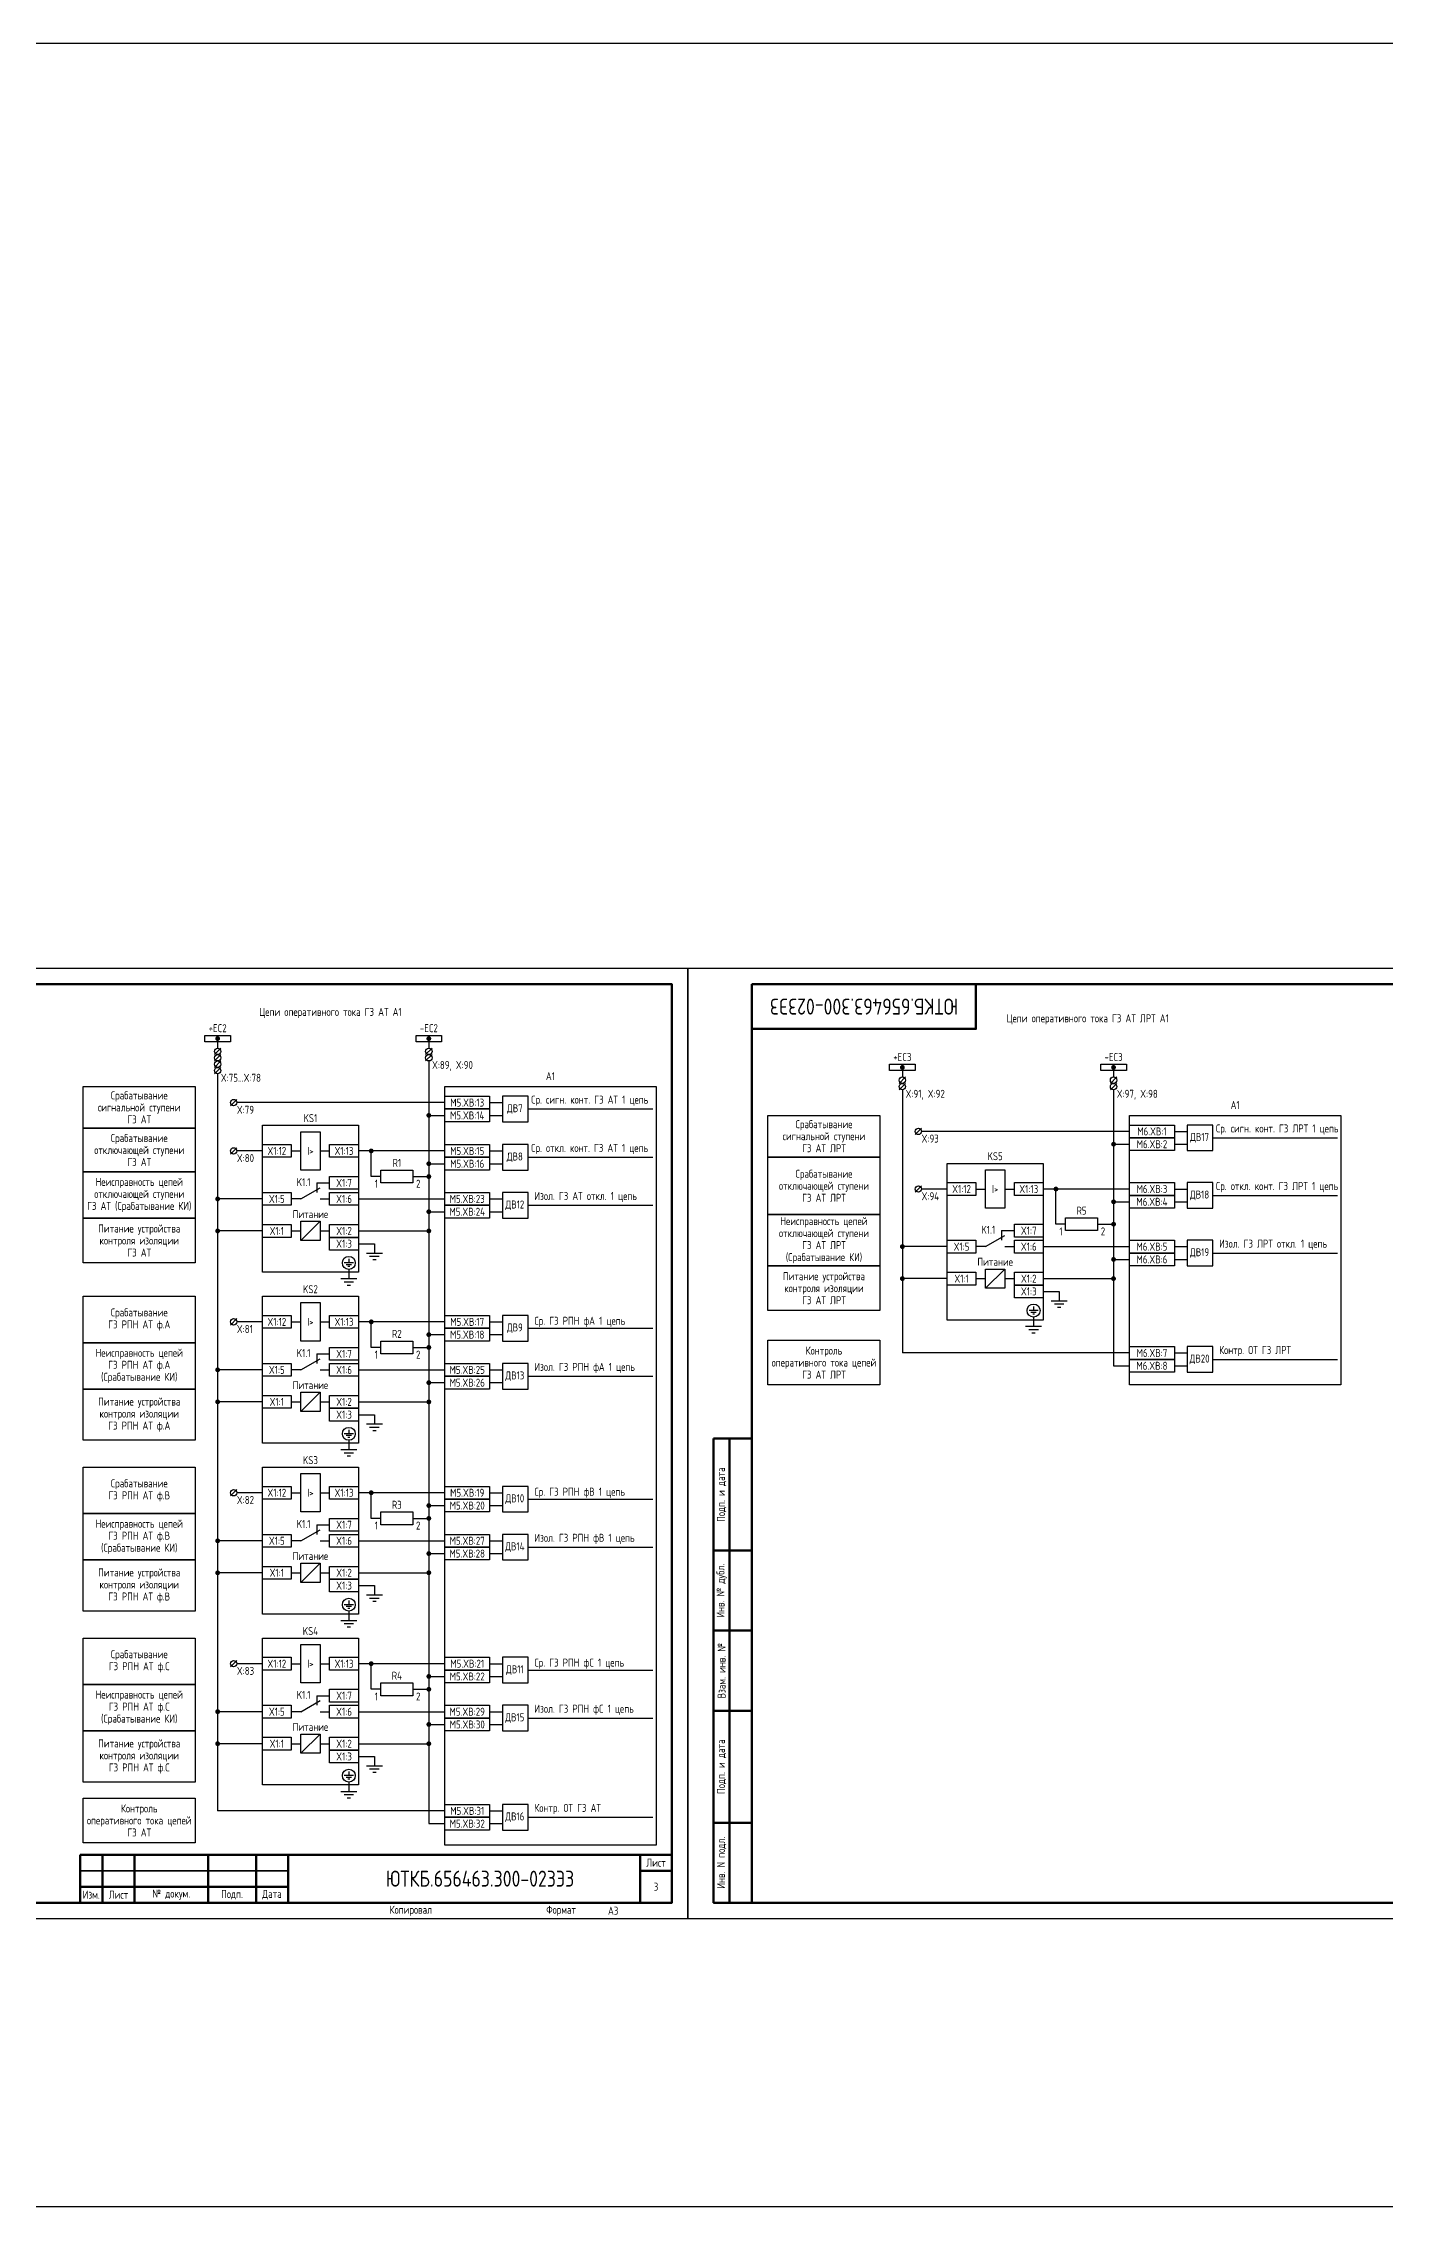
# Model space of a CAD drawing. Header units: millimetres. Extents: x -1117 to 6417, y -90 to 586.
# Drawn here: x 1058 to 1478, y -90 to 586 of the extents above; entities that cross this region are included whole.
import ezdxf

# ---------------------------------------------------------------- set-up
doc = ezdxf.new("R2010")
doc.units = ezdxf.units.MM
doc.styles.add('Gost_type_A', font='GOST_A.TTF')

# ---------------------------------------------------------------- blocks, each defined once
blk = doc.blocks.new('Формат_А3')
blk.add_lwpolyline([(-420, 297), (0, 297), (0, 0), (-420, 0)], close=True)
at = {"lineweight": 50}
blk.add_lwpolyline([(-400, 292), (-5, 292), (-5, 5), (-400, 5)], close=True, dxfattribs=at)
blk = doc.blocks.new('Штамп малый нижний')
at = {"lineweight": 50}
for points in [[(-185, 15), (-178, 15), (-178, 5), (-185, 5)], [(-178, 15), (-168, 15), (-168, 5), (-178, 5)], [(-168, 15), (-145, 15), (-145, 5), (-168, 5)], [(-145, 15), (-130, 15), (-130, 5), (-145, 5)], [(-130, 15), (-120, 15), (-120, 5), (-130, 5)], [(-120, 15), (-10, 15), (-10, 0), (-120, 0)], [(-10, 15), (0, 15), (0, 10), (-10, 10)], [(-10, 10), (0, 10), (0, 0), (-10, 0)], [(-185, 5), (-178, 5), (-178, 0), (-185, 0)], [(-178, 5), (-168, 5), (-168, 0), (-178, 0)], [(-168, 5), (-145, 5), (-145, 0), (-168, 0)], [(-145, 5), (-130, 5), (-130, 0), (-145, 0)], [(-130, 5), (-120, 5), (-120, 0), (-130, 0)]]:
    blk.add_lwpolyline(points, close=True, dxfattribs=at)
for points in [[(-185, 15), (-178, 15), (-178, 10), (-185, 10)], [(-178, 15), (-168, 15), (-168, 10), (-178, 10)], [(-168, 15), (-145, 15), (-145, 10), (-168, 10)], [(-145, 15), (-130, 15), (-130, 10), (-145, 10)], [(-130, 15), (-120, 15), (-120, 10), (-130, 10)], [(-185, 10), (-178, 10), (-178, 5), (-185, 5)], [(-178, 10), (-168, 10), (-168, 5), (-178, 5)], [(-168, 10), (-145, 10), (-145, 5), (-168, 5)], [(-145, 10), (-130, 10), (-130, 5), (-145, 5)], [(-130, 10), (-120, 10), (-120, 5), (-130, 5)]]:
    blk.add_lwpolyline(points, close=True)
at = {"char_height": 2.5, "style": 'Gost_type_A'}
for s, insert, width, attachment_point in [('Лист', (-5, 12.5), 10, 5), ('Изм.', (-181.5, 2.5), 7, 5), ('Лист', (-173, 2.5), 10, 5), ('№ докум.', (-156.5, 2.5), 23, 5), ('Подп.', (-137.5, 2.5), 15, 5), ('Дата', (-125, 2.5), 10, 5), ('Копировал', (-75, -2.53), 13.1202, 6), ('Формат', (-30, -2.53), 13.1202, 6)]:
    blk.add_mtext(s, dxfattribs=dict(at, insert=insert, width=width, attachment_point=attachment_point))
blk = doc.blocks.new('POINT')
at = {"const_width": 0.75}
blk.add_lwpolyline([(-0.375, 0, 1), (0.375, 0, 1)], format="xyb", close=True, dxfattribs=at)
blk = doc.blocks.new('Шинка')
blk.add_lwpolyline([(-4, 1), (4, 1), (4, -1), (-4, -1)], close=True)
blk.add_blockref('POINT', (0, 0))
blk = doc.blocks.new('Штамп угловой верхний')
at = {"lineweight": 50}
blk.add_lwpolyline([(0, 0), (70, 0), (70, -14), (0, -14)], close=True, dxfattribs=at)
blk = doc.blocks.new('Штамп левый нижний')
at = {"lineweight": 50}
for points in [[(-12, 145), (-7, 145), (-7, 110), (-12, 110)], [(-7, 145), (0, 145), (0, 110), (-7, 110)], [(-12, 110), (-7, 110), (-7, 85), (-12, 85)], [(-7, 110), (0, 110), (0, 85), (-7, 85)], [(-12, 85), (-7, 85), (-7, 60), (-12, 60)], [(-7, 85), (0, 85), (0, 60), (-7, 60)], [(-12, 60), (-7, 60), (-7, 25), (-12, 25)], [(-7, 60), (0, 60), (0, 25), (-7, 25)], [(-12, 25), (-7, 25), (-7, 0), (-12, 0)], [(-7, 25), (0, 25), (0, 0), (-7, 0)]]:
    blk.add_lwpolyline(points, close=True, dxfattribs=at)
at = {"char_height": 2.5, "attachment_point": 5, "rotation": 90, "style": 'Gost_type_A'}
for s, insert, width in [('Подп. и дата', (-9.5, 127.5), 35), ('Инв. № дубл.', (-9.5, 97.5), 25), ('Взам. инв. №', (-9.5, 72.5), 25), ('Подп. и дата', (-9.5, 42.5), 35), ('Инв. N подл.', (-9.5, 12.5), 25)]:
    blk.add_mtext(s, dxfattribs=dict(at, insert=insert, width=width))

msp = doc.modelspace()

# ---------------------------------------------------------------- linework, layer by layer
for p, q in [((1114, 272), (1112, 270)), ((1113, 275), (1113, 272)), ((1113, 275), (1113, 272)), ((1180, 272), (1178, 270)), ((1179, 275), (1179, 272)), ((1179, 275), (1179, 272)), ((1114, 270), (1112, 268)), ((1114, 268), (1112, 266)), ((1114, 266), (1112, 264)), ((1113, 264), (1113, 33.7)), ((1180, 270), (1178, 268)), ((1179, 268), (1179, 29.7)), ((1327, 266), (1327, 263)), ((1393, 266), (1393, 263)), ((1328, 263), (1326, 261)), ((1328, 261), (1326, 259)), ((1327, 259), (1327, 176.76)), ((1394, 263), (1392, 261)), ((1394, 261), (1392, 259)), ((1393, 259), (1393, 172.77)), ((1119, 256), (1117, 254)), ((1184, 255), (1119, 255)), ((1179, 251), (1184, 251)), ((1198, 255), (1202, 255)), ((1198, 251), (1202, 251)), ((1210, 253), (1249, 253)), ((1333, 247), (1331, 245)), ((1398, 246), (1333, 246)), ((1412, 246), (1416, 246)), ((1424, 244), (1463, 244)), ((1119, 240.9), (1117, 238.9)), ((1127, 239.9), (1119, 239.9)), ((1136, 239.9), (1139, 239.9)), ((1145, 239.9), (1148, 239.9)), ((1184, 239.9), (1157, 239.9)), ((1161, 231.9), (1161, 239.9)), ((1198, 239.9), (1202, 239.9)), ((1210, 237.9), (1249, 237.9)), ((1393, 242), (1398, 242)), ((1412, 242), (1416, 242)), ((1144, 229.9), (1148, 229.9)), ((1144, 229.9), (1144, 226.9)), ((1164, 231.9), (1161, 231.9)), ((1174, 231.9), (1179, 231.9)), ((1179, 235.9), (1184, 235.9)), ((1198, 235.9), (1202, 235.9)), ((1127, 224.9), (1113, 224.9)), ((1139, 224.9), (1136, 224.9)), ((1139, 224.9), (1145, 228.36)), ((1145, 224.9), (1148, 224.9)), ((1157, 224.9), (1184, 224.9)), ((1198, 224.9), (1202, 224.9)), ((1333, 229), (1331, 227)), ((1341, 228), (1333, 228)), ((1350, 228), (1353, 228)), ((1359, 228), (1362, 228)), ((1398, 228), (1371, 228)), ((1375, 217), (1375, 228)), ((1393, 224), (1398, 224)), ((1412, 228), (1416, 228)), ((1412, 224), (1416, 224)), ((1424, 226), (1463, 226)), ((1139, 211.9), (1145, 217.9)), ((1179, 220.9), (1184, 220.9)), ((1198, 220.9), (1202, 220.9)), ((1210, 222.9), (1249, 222.9)), ((1378, 217), (1375, 217)), ((1388, 217), (1393, 217)), ((1127, 214.9), (1113, 214.9)), ((1136, 214.9), (1139, 214.9)), ((1145, 214.9), (1148, 214.9)), ((1157, 214.9), (1179, 214.9)), ((1157, 210.9), (1162, 210.9)), ((1341, 210), (1327, 210)), ((1353, 210), (1350, 210)), ((1353, 210), (1359, 213.46)), ((1358, 215), (1362, 215)), ((1358, 215), (1358, 212)), ((1359, 210), (1362, 210)), ((1371, 210), (1398, 210)), ((1412, 210), (1416, 210)), ((1353, 197), (1359, 203)), ((1393, 206), (1398, 206)), ((1412, 206), (1416, 206)), ((1424, 208), (1463, 208)), ((1341, 200), (1327, 200)), ((1350, 200), (1353, 200)), ((1359, 200), (1362, 200)), ((1371, 200), (1393, 200)), ((1371, 196), (1376, 196)), ((1119, 187.49), (1117, 185.49)), ((1127, 186.49), (1119, 186.49)), ((1136, 186.49), (1139, 186.49)), ((1145, 186.49), (1148, 186.49)), ((1184, 186.49), (1157, 186.49)), ((1161, 178.49), (1161, 186.49)), ((1198, 186.49), (1202, 186.49)), ((1210, 184.49), (1249, 184.49)), ((1144, 176.49), (1148, 176.49)), ((1144, 176.49), (1144, 173.49)), ((1164, 178.49), (1161, 178.49)), ((1174, 178.49), (1179, 178.49)), ((1179, 182.49), (1184, 182.49)), ((1198, 182.49), (1202, 182.49)), ((1398, 176.76), (1327, 176.76)), ((1412, 176.76), (1416, 176.76)), ((1127, 171.49), (1113, 171.49)), ((1139, 171.49), (1136, 171.49)), ((1139, 171.49), (1145, 174.95)), ((1145, 171.49), (1148, 171.49)), ((1157, 171.49), (1184, 171.49)), ((1198, 171.49), (1202, 171.49)), ((1210, 169.49), (1249, 169.49)), ((1393, 172.77), (1398, 172.77)), ((1412, 172.76), (1416, 172.76)), ((1424, 174.76), (1463, 174.76)), ((1139, 158.49), (1145, 164.49)), ((1179, 167.49), (1184, 167.49)), ((1198, 167.49), (1202, 167.49)), ((1127, 161.49), (1113, 161.49)), ((1136, 161.49), (1139, 161.49)), ((1145, 161.49), (1148, 161.49)), ((1157, 161.49), (1179, 161.49)), ((1157, 157.49), (1162, 157.49)), ((1119, 134.09), (1117, 132.09)), ((1127, 133.09), (1119, 133.09)), ((1136, 133.09), (1139, 133.09)), ((1145, 133.09), (1148, 133.09)), ((1184, 133.09), (1157, 133.09)), ((1161, 125.09), (1161, 133.09)), ((1179, 129.09), (1184, 129.09)), ((1198, 133.09), (1202, 133.09)), ((1198, 129.09), (1202, 129.09)), ((1210, 131.09), (1249, 131.09)), ((1144, 123.09), (1148, 123.09)), ((1144, 123.09), (1144, 120.09)), ((1164, 125.09), (1161, 125.09)), ((1174, 125.09), (1179, 125.09)), ((1127, 118.09), (1113, 118.09)), ((1139, 118.09), (1136, 118.09)), ((1139, 118.09), (1145, 121.55)), ((1145, 118.09), (1148, 118.09)), ((1157, 118.09), (1184, 118.09)), ((1198, 118.09), (1202, 118.09)), ((1210, 116.09), (1249, 116.09)), ((1139, 105.09), (1145, 111.09)), ((1179, 114.09), (1184, 114.09)), ((1198, 114.09), (1202, 114.09)), ((1127, 108.09), (1113, 108.09)), ((1136, 108.09), (1139, 108.09)), ((1145, 108.09), (1148, 108.09)), ((1157, 108.09), (1179, 108.09)), ((1157, 104.09), (1162, 104.09)), ((1119, 80.68), (1117, 78.68)), ((1127, 79.68), (1119, 79.68)), ((1136, 79.68), (1139, 79.68)), ((1145, 79.68), (1148, 79.68)), ((1184, 79.68), (1157, 79.68)), ((1161, 71.68), (1161, 79.68)), ((1179, 75.69), (1184, 75.69)), ((1198, 79.68), (1202, 79.68)), ((1198, 75.68), (1202, 75.68)), ((1210, 77.68), (1249, 77.68)), ((1139, 64.68), (1145, 68.15)), ((1144, 69.68), (1148, 69.68)), ((1144, 69.68), (1144, 66.68)), ((1164, 71.68), (1161, 71.68)), ((1174, 71.68), (1179, 71.68)), ((1127, 64.68), (1113, 64.68)), ((1139, 64.68), (1136, 64.68)), ((1145, 64.68), (1148, 64.68)), ((1157, 64.68), (1184, 64.68)), ((1198, 64.68), (1202, 64.68)), ((1210, 62.68), (1249, 62.68)), ((1127, 54.68), (1113, 54.68)), ((1136, 54.68), (1139, 54.68)), ((1139, 51.68), (1145, 57.68)), ((1145, 54.68), (1148, 54.68)), ((1157, 54.68), (1179, 54.68)), ((1179, 60.69), (1184, 60.69)), ((1198, 60.68), (1202, 60.68)), ((1157, 50.68), (1162, 50.68)), ((1184, 33.7), (1113, 33.7)), ((1179, 29.7), (1184, 29.7)), ((1198, 33.7), (1202, 33.7)), ((1198, 29.7), (1202, 29.7)), ((1210, 31.7), (1249, 31.7))]:
    msp.add_line(p, q)
at = {"ltscale": 4.32}
for p, q in [((1162, 210.9), (1162, 207.9)), ((1155.42, 204.92), (1152.58, 204.92)), ((1154.85, 204.35), (1153.15, 204.35)), ((1154.28, 203.78), (1153.72, 203.78)), ((1154, 206.2), (1154, 204.92)), ((1154, 202.9), (1154, 199.9)), ((1164.5, 207.9), (1159.5, 207.9)), ((1163.5, 206.9), (1160.5, 206.9)), ((1162.5, 205.9), (1161.5, 205.9)), ((1156.5, 199.9), (1151.5, 199.9)), ((1155.5, 198.9), (1152.5, 198.9)), ((1154.5, 197.9), (1153.5, 197.9)), ((1369.42, 190.02), (1366.58, 190.02)), ((1368.85, 189.45), (1367.15, 189.45)), ((1368, 191.3), (1368, 190.02)), ((1378.5, 193), (1373.5, 193)), ((1377.5, 192), (1374.5, 192)), ((1376.5, 191), (1375.5, 191)), ((1376, 196), (1376, 193)), ((1370.5, 185), (1365.5, 185)), ((1369.5, 184), (1366.5, 184)), ((1368.5, 183), (1367.5, 183)), ((1368.28, 188.88), (1367.72, 188.88)), ((1368, 188), (1368, 185)), ((1162, 157.49), (1162, 154.49)), ((1155.42, 151.51), (1152.58, 151.51)), ((1154.85, 150.94), (1153.15, 150.94)), ((1154.28, 150.38), (1153.72, 150.38)), ((1154, 152.8), (1154, 151.51)), ((1154, 149.49), (1154, 146.49)), ((1164.5, 154.49), (1159.5, 154.49)), ((1163.5, 153.49), (1160.5, 153.49)), ((1162.5, 152.49), (1161.5, 152.49)), ((1156.5, 146.49), (1151.5, 146.49)), ((1155.5, 145.49), (1152.5, 145.49)), ((1154.5, 144.49), (1153.5, 144.49)), ((1162, 104.09), (1162, 101.09)), ((1155.42, 98.11), (1152.58, 98.11)), ((1154.85, 97.54), (1153.15, 97.54)), ((1154.28, 96.97), (1153.72, 96.97)), ((1154, 99.39), (1154, 98.11)), ((1154, 96.09), (1154, 93.09)), ((1164.5, 101.09), (1159.5, 101.09)), ((1163.5, 100.09), (1160.5, 100.09)), ((1162.5, 99.09), (1161.5, 99.09)), ((1156.5, 93.09), (1151.5, 93.09)), ((1155.5, 92.09), (1152.5, 92.09)), ((1154.5, 91.09), (1153.5, 91.09)), ((1164.5, 47.68), (1159.5, 47.68)), ((1162, 50.68), (1162, 47.68)), ((1155.42, 44.7), (1152.58, 44.7)), ((1154.85, 44.14), (1153.15, 44.14)), ((1154.28, 43.57), (1153.72, 43.57)), ((1154, 45.99), (1154, 44.7)), ((1154, 42.68), (1154, 39.68)), ((1163.5, 46.68), (1160.5, 46.68)), ((1162.5, 45.68), (1161.5, 45.68)), ((1156.5, 39.68), (1151.5, 39.68)), ((1155.5, 38.68), (1152.5, 38.68)), ((1154.5, 37.68), (1153.5, 37.68))]:
    msp.add_line(p, q, dxfattribs=at)
for points in [[(-1117.42, 586), (6417.25, 586), (6417.25, -90), (-1117.42, -90)], [(1106, 247), (1071, 247), (1071, 260), (1106, 260)], [(1184, 260), (1250, 260), (1250, 23), (1184, 23)], [(1184, 257), (1198, 257), (1198, 253), (1184, 253)], [(1184, 253), (1198, 253), (1198, 249), (1184, 249)], [(1320, 238), (1285, 238), (1285, 251), (1320, 251)], [(1398, 251), (1464, 251), (1464, 166.81), (1398, 166.81)], [(1106, 233.35), (1071, 233.35), (1071, 247), (1106, 247)], [(1127, 247.9), (1157, 247.9), (1157, 202), (1127, 202)], [(1139, 245.9), (1145, 245.9), (1145, 233.9), (1139, 233.9)], [(1398, 248), (1412, 248), (1412, 244), (1398, 244)], [(1398, 244), (1412, 244), (1412, 240), (1398, 240)], [(1127, 241.9), (1136, 241.9), (1136, 237.9), (1127, 237.9)], [(1148, 241.9), (1157, 241.9), (1157, 237.9), (1148, 237.9)], [(1184, 241.9), (1198, 241.9), (1198, 237.9), (1184, 237.9)], [(1184, 237.9), (1198, 237.9), (1198, 233.9), (1184, 233.9)], [(1320, 220), (1285, 220), (1285, 238), (1320, 238)], [(1106, 218.9), (1071, 218.9), (1071, 233.35), (1106, 233.35)], [(1148, 231.9), (1157, 231.9), (1157, 227.9), (1148, 227.9)], [(1164, 233.9), (1174, 233.9), (1174, 229.9), (1164, 229.9)], [(1341, 236), (1371, 236), (1371, 187), (1341, 187)], [(1341, 230), (1350, 230), (1350, 226), (1341, 226)], [(1353, 234), (1359, 234), (1359, 222), (1353, 222)], [(1362, 230), (1371, 230), (1371, 226), (1362, 226)], [(1398, 230), (1412, 230), (1412, 226), (1398, 226)], [(1127, 226.9), (1136, 226.9), (1136, 222.9), (1127, 222.9)], [(1148, 226.9), (1157, 226.9), (1157, 222.9), (1148, 222.9)], [(1184, 226.9), (1198, 226.9), (1198, 222.9), (1184, 222.9)], [(1398, 226), (1412, 226), (1412, 222), (1398, 222)], [(1106, 204.9), (1071, 204.9), (1071, 218.9), (1106, 218.9)], [(1127, 216.9), (1136, 216.9), (1136, 212.9), (1127, 212.9)], [(1139, 217.9), (1145, 217.9), (1145, 211.9), (1139, 211.9)], [(1148, 216.9), (1157, 216.9), (1157, 212.9), (1148, 212.9)], [(1184, 222.9), (1198, 222.9), (1198, 218.9), (1184, 218.9)], [(1320, 204), (1285, 204), (1285, 220), (1320, 220)], [(1362, 217), (1371, 217), (1371, 213), (1362, 213)], [(1378, 219), (1388, 219), (1388, 215), (1378, 215)], [(1148, 212.9), (1157, 212.9), (1157, 208.9), (1148, 208.9)], [(1341, 212), (1350, 212), (1350, 208), (1341, 208)], [(1362, 212), (1371, 212), (1371, 208), (1362, 208)], [(1398, 212), (1412, 212), (1412, 208), (1398, 208)], [(1320, 190), (1285, 190), (1285, 204), (1320, 204)], [(1353, 203), (1359, 203), (1359, 197), (1353, 197)], [(1398, 208), (1412, 208), (1412, 204), (1398, 204)], [(1341, 202), (1350, 202), (1350, 198), (1341, 198)], [(1362, 202), (1371, 202), (1371, 198), (1362, 198)], [(1362, 198), (1371, 198), (1371, 194), (1362, 194)], [(1106, 179.98), (1071, 179.98), (1071, 194.49), (1106, 194.49)], [(1127, 194.49), (1157, 194.49), (1157, 148.6), (1127, 148.6)], [(1139, 192.49), (1145, 192.49), (1145, 180.49), (1139, 180.49)], [(1127, 188.49), (1136, 188.49), (1136, 184.49), (1127, 184.49)], [(1148, 188.49), (1157, 188.49), (1157, 184.49), (1148, 184.49)], [(1184, 188.49), (1198, 188.49), (1198, 184.49), (1184, 184.49)], [(1184, 184.49), (1198, 184.49), (1198, 180.49), (1184, 180.49)], [(1106, 165.49), (1071, 165.49), (1071, 179.98), (1106, 179.98)], [(1148, 178.49), (1157, 178.49), (1157, 174.49), (1148, 174.49)], [(1164, 180.49), (1174, 180.49), (1174, 176.49), (1164, 176.49)], [(1320, 166.76), (1285, 166.76), (1285, 180.76), (1320, 180.76)], [(1398, 178.76), (1412, 178.76), (1412, 174.76), (1398, 174.76)], [(1127, 173.49), (1136, 173.49), (1136, 169.49), (1127, 169.49)], [(1148, 173.49), (1157, 173.49), (1157, 169.49), (1148, 169.49)], [(1184, 173.49), (1198, 173.49), (1198, 169.49), (1184, 169.49)], [(1184, 169.49), (1198, 169.49), (1198, 165.49), (1184, 165.49)], [(1398, 174.76), (1412, 174.76), (1412, 170.76), (1398, 170.76)], [(1106, 149.49), (1071, 149.49), (1071, 165.49), (1106, 165.49)], [(1127, 163.49), (1136, 163.49), (1136, 159.49), (1127, 159.49)], [(1139, 164.49), (1145, 164.49), (1145, 158.49), (1139, 158.49)], [(1148, 163.49), (1157, 163.49), (1157, 159.49), (1148, 159.49)], [(1148, 159.49), (1157, 159.49), (1157, 155.49), (1148, 155.49)], [(1106, 126.57), (1071, 126.57), (1071, 141.09), (1106, 141.09)], [(1127, 141.09), (1157, 141.09), (1157, 95.19), (1127, 95.19)], [(1139, 139.09), (1145, 139.09), (1145, 127.09), (1139, 127.09)], [(1127, 135.09), (1136, 135.09), (1136, 131.09), (1127, 131.09)], [(1148, 135.09), (1157, 135.09), (1157, 131.09), (1148, 131.09)], [(1184, 135.09), (1198, 135.09), (1198, 131.09), (1184, 131.09)], [(1184, 131.09), (1198, 131.09), (1198, 127.09), (1184, 127.09)], [(1106, 112.09), (1071, 112.09), (1071, 126.57), (1106, 126.57)], [(1148, 125.09), (1157, 125.09), (1157, 121.09), (1148, 121.09)], [(1164, 127.09), (1174, 127.09), (1174, 123.09), (1164, 123.09)], [(1127, 120.09), (1136, 120.09), (1136, 116.09), (1127, 116.09)], [(1148, 120.09), (1157, 120.09), (1157, 116.09), (1148, 116.09)], [(1184, 120.09), (1198, 120.09), (1198, 116.09), (1184, 116.09)], [(1184, 116.09), (1198, 116.09), (1198, 112.09), (1184, 112.09)], [(1106, 96.09), (1071, 96.09), (1071, 112.09), (1106, 112.09)], [(1127, 110.09), (1136, 110.09), (1136, 106.09), (1127, 106.09)], [(1139, 111.09), (1145, 111.09), (1145, 105.09), (1139, 105.09)], [(1148, 110.09), (1157, 110.09), (1157, 106.09), (1148, 106.09)], [(1148, 106.09), (1157, 106.09), (1157, 102.09), (1148, 102.09)], [(1106, 73.17), (1071, 73.17), (1071, 87.68), (1106, 87.68)], [(1127, 87.68), (1157, 87.68), (1157, 41.79), (1127, 41.79)], [(1127, 81.68), (1136, 81.68), (1136, 77.68), (1127, 77.68)], [(1139, 85.68), (1145, 85.68), (1145, 73.68), (1139, 73.68)], [(1148, 81.68), (1157, 81.68), (1157, 77.68), (1148, 77.68)], [(1184, 81.68), (1198, 81.68), (1198, 77.68), (1184, 77.68)], [(1184, 77.68), (1198, 77.68), (1198, 73.68), (1184, 73.68)], [(1106, 58.68), (1071, 58.68), (1071, 73.17), (1106, 73.17)], [(1148, 71.68), (1157, 71.68), (1157, 67.68), (1148, 67.68)], [(1164, 73.68), (1174, 73.68), (1174, 69.68), (1164, 69.68)], [(1127, 66.68), (1136, 66.68), (1136, 62.68), (1127, 62.68)], [(1148, 66.68), (1157, 66.68), (1157, 62.68), (1148, 62.68)], [(1184, 66.68), (1198, 66.68), (1198, 62.68), (1184, 62.68)], [(1184, 62.68), (1198, 62.68), (1198, 58.68), (1184, 58.68)], [(1106, 42.68), (1071, 42.68), (1071, 58.68), (1106, 58.68)], [(1127, 56.68), (1136, 56.68), (1136, 52.68), (1127, 52.68)], [(1139, 57.68), (1145, 57.68), (1145, 51.68), (1139, 51.68)], [(1148, 56.68), (1157, 56.68), (1157, 52.68), (1148, 52.68)], [(1148, 52.68), (1157, 52.68), (1157, 48.68), (1148, 48.68)], [(1106, 23.7), (1071, 23.7), (1071, 37.7), (1106, 37.7)], [(1184, 35.7), (1198, 35.7), (1198, 31.7), (1184, 31.7)], [(1184, 31.7), (1198, 31.7), (1198, 27.7), (1184, 27.7)]]:
    msp.add_lwpolyline(points, close=True)
at = {"ltscale": 4}
for points in [[(1202, 249), (1210, 249), (1210, 257), (1202, 257)], [(1416, 240), (1424, 240), (1424, 248), (1416, 248)], [(1202, 233.9), (1210, 233.9), (1210, 241.9), (1202, 241.9)], [(1416, 222), (1424, 222), (1424, 230), (1416, 230)], [(1202, 218.9), (1210, 218.9), (1210, 226.9), (1202, 226.9)], [(1416, 204), (1424, 204), (1424, 212), (1416, 212)], [(1202, 180.49), (1210, 180.49), (1210, 188.49), (1202, 188.49)], [(1416, 170.76), (1424, 170.76), (1424, 178.76), (1416, 178.76)], [(1202, 165.49), (1210, 165.49), (1210, 173.49), (1202, 173.49)], [(1202, 127.09), (1210, 127.09), (1210, 135.09), (1202, 135.09)], [(1202, 112.09), (1210, 112.09), (1210, 120.09), (1202, 120.09)], [(1202, 73.68), (1210, 73.68), (1210, 81.68), (1202, 81.68)], [(1202, 58.68), (1210, 58.68), (1210, 66.68), (1202, 66.68)], [(1202, 27.7), (1210, 27.7), (1210, 35.7), (1202, 35.7)]]:
    msp.add_lwpolyline(points, close=True, dxfattribs=at)
for centre, radius in [((1113, 271), 1), ((1179, 271), 1), ((1113, 269), 1), ((1113, 267), 1), ((1113, 265), 1), ((1179, 269), 1), ((1327, 262), 1), ((1327, 260), 1), ((1393, 262), 1), ((1393, 260), 1), ((1118, 255), 1), ((1332, 246), 1), ((1118, 239.9), 1), ((1332, 228), 1), ((1154, 204.92), 2.02), ((1368, 190.02), 2.02), ((1118, 186.49), 1), ((1154, 151.51), 2.02), ((1118, 133.09), 1), ((1154, 98.11), 2.02), ((1118, 79.68), 1), ((1154, 44.7), 2.02)]:
    msp.add_circle(centre, radius)

# ---------------------------------------------------------------- block references
at = {"color": 1}
for name, p in [('Формат_А3', (1260, 0)), ('Формат_А3', (1680, 0)), ('Штамп левый нижний', (1280, 5)), ('Штамп малый нижний', (1255, 5))]:
    msp.add_blockref(name, p, dxfattribs=at)
for name, p in [('Штамп угловой верхний', (1280, 292)), ('Шинка', (1113, 275)), ('Шинка', (1179, 275)), ('Шинка', (1327, 266)), ('Шинка', (1393, 266)), ('POINT', (1179, 251)), ('POINT', (1161, 239.9)), ('POINT', (1179, 235.9)), ('POINT', (1393, 242)), ('POINT', (1179, 231.9)), ('POINT', (1113, 224.9)), ('POINT', (1375, 228)), ('POINT', (1393, 224)), ('POINT', (1179, 220.9)), ('POINT', (1393, 217)), ('POINT', (1113, 214.9)), ('POINT', (1179, 214.9)), ('POINT', (1327, 210)), ('POINT', (1393, 206)), ('POINT', (1327, 200)), ('POINT', (1393, 200)), ('POINT', (1161, 186.49)), ('POINT', (1179, 182.49)), ('POINT', (1179, 178.49)), ('POINT', (1113, 171.49)), ('POINT', (1113, 161.49)), ('POINT', (1179, 167.49)), ('POINT', (1179, 161.49)), ('POINT', (1161, 133.09)), ('POINT', (1179, 129.09)), ('POINT', (1179, 125.09)), ('POINT', (1113, 118.09)), ('POINT', (1113, 108.09)), ('POINT', (1179, 114.09)), ('POINT', (1179, 108.09)), ('POINT', (1161, 79.68)), ('POINT', (1179, 75.69)), ('POINT', (1179, 71.68)), ('POINT', (1113, 64.69)), ('POINT', (1179, 60.69)), ('POINT', (1113, 54.68)), ('POINT', (1179, 54.68))]:
    msp.add_blockref(name, p)

# ---------------------------------------------------------------- texts
at = {"char_height": 2.5, "line_spacing_factor": 0.9, "style": 'Gost_type_A'}
for s, insert, width, attachment_point in [('Цепи оперативного тока ГЗ АТ А1', (1148.25, 283), 197.5, 5), ('Цепи оперативного тока ГЗ АТ ЛРТ А1', (1384.9, 281), 197.5, 5), ('X:75...X:78', (1114, 264), 16, 1), ('X:89, X:90', (1180, 268), 16, 1), ('A1', (1217, 262), 66, 8), ('Срабатывание\\Pсигнальной ступени\\PГЗ АТ', (1088.5, 253.5), 35, 5), ('X:91, X:92', (1328, 259), 16, 1), ('X:97, X:98', (1394, 259), 16, 1), ('X:79', (1119, 254), 8, 1), ('KS1', (1142, 248.9), 30, 8), ('A1', (1431, 253), 66, 8), ('Срабатывание\\Pотключающей ступени\\PГЗ АТ', (1088.5, 240.18), 35, 5), ('Срабатывание\\Pсигнальной ступени\\PГЗ АТ ЛРТ', (1302.5, 244.5), 35, 5), ('X:93', (1333, 245), 8, 1), ('X:80', (1119, 238.9), 8, 1), ('R1', (1169, 234.9), 10, 8), ('KS5', (1356, 237), 30, 8), ('Неисправность цепей отключающей ступени \\PГЗ АТ (Срабатывание КИ)', (1088.5, 226.13), 35, 5), ('K1.1', (1142, 228.9), 12, 9), ('{\\T0.9;1}', (1163, 230.9), 5, 3), ('{\\T0.9;2}', (1175, 230.9), 5, 1), ('Срабатывание\\Pотключающей ступени\\PГЗ АТ ЛРТ', (1302.5, 229), 35, 5), ('X:94', (1333, 227), 8, 1), ('Питание устройства контроля изоляции\\PГЗ АТ', (1088.5, 211.9), 35, 5), ('Неисправность цепей отключающей ступени \\PГЗ АТ ЛРТ\\P(Срабатывание КИ)', (1302.5, 212), 35, 5), ('K1.1', (1356, 214), 12, 9), ('R5', (1383, 220), 10, 8), ('{\\T0.9;1}', (1377, 216), 5, 3), ('{\\T0.9;2}', (1389, 216), 5, 1), ('KS2', (1142, 195.44), 30, 8), ('Питание устройства контроля изоляции\\PГЗ АТ ЛРТ', (1302.5, 197), 35, 5), ('Срабатывание\\PГЗ РПН АТ ф.А', (1088.5, 187.23), 35, 5), ('X:81', (1119, 185.49), 8, 1), ('R2', (1169, 181.49), 10, 8), ('Неисправность цепей\\PГЗ РПН АТ ф.А\\P(Срабатывание КИ)', (1088.5, 172.73), 35, 5), ('K1.1', (1142, 175.49), 12, 9), ('{\\T0.9;1}', (1163, 177.49), 5, 3), ('{\\T0.9;2}', (1175, 177.49), 5, 1), ('Контроль\\Pоперативного тока цепей ГЗ АТ ЛРТ', (1302.5, 173.76), 35, 5), ('Питание устройства контроля изоляции\\PГЗ РПН АТ ф.А', (1088.5, 157.49), 35, 5), ('KS3', (1142, 142.03), 30, 8), ('Срабатывание\\PГЗ РПН АТ ф.B', (1088.5, 133.83), 35, 5), ('X:82', (1119, 132.09), 8, 1), ('R3', (1169, 128.09), 10, 8), ('Неисправность цепей\\PГЗ РПН АТ ф.B\\P(Срабатывание КИ)', (1088.5, 119.33), 35, 5), ('K1.1', (1142, 122.09), 12, 9), ('{\\T0.9;1}', (1163, 124.09), 5, 3), ('{\\T0.9;2}', (1175, 124.09), 5, 1), ('Питание устройства контроля изоляции\\PГЗ РПН АТ ф.B', (1088.5, 104.09), 35, 5), ('KS4', (1142, 88.63), 30, 8), ('Срабатывание\\PГЗ РПН АТ ф.C', (1088.5, 80.43), 35, 5), ('X:83', (1119, 78.68), 8, 1), ('R4', (1169, 74.68), 10, 8), ('Неисправность цепей\\PГЗ РПН АТ ф.C\\P(Срабатывание КИ)', (1088.5, 65.93), 35, 5), ('K1.1', (1142, 68.68), 12, 9), ('{\\T0.9;1}', (1163, 70.68), 5, 3), ('{\\T0.9;2}', (1175, 70.68), 5, 1), ('Питание устройства контроля изоляции\\PГЗ РПН АТ ф.C', (1088.5, 50.68), 35, 5), ('Контроль\\Pоперативного тока цепей ГЗ АТ', (1088.5, 30.7), 35, 5)]:
    msp.add_mtext(s, dxfattribs=dict(at, insert=insert, width=width, attachment_point=attachment_point))
at = {"insert": (1315, 285), "char_height": 5, "width": 70, "attachment_point": 5, "rotation": 180, "style": 'Gost_type_A'}
msp.add_mtext('ЮТКБ.656463.300-023Э3', dxfattribs=at)
at = {"style": 'Gost_type_A'}
for s, insert, char_height, width, attachment_point in [('+EC2', (1113, 277), 2.5, 10, 8), ('-EC2', (1179, 277), 2.5, 10, 8), ('+EC3', (1327, 268), 2.5, 10, 8), ('-EC3', (1393, 268), 2.5, 10, 8), ('Ср. сигн. конт. ГЗ АТ 1 цепь', (1211, 254), 2.5, 44.8565, 7), ('M5.XВ:14', (1191, 251), 2.5, 14, 5), ('M5.XВ:13', (1191, 255), 2.5, 14, 5), ('ДВ7', (1205.88, 253), 2.5, 7.7588, 5), ('M6.XВ:1', (1405, 246), 2.5, 14, 5), ('ДВ17', (1419.88, 244), 2.5, 7.7588, 5), ('Ср. сигн. конт. ГЗ ЛРТ 1 цепь', (1425, 245), 2.5, 44.8565, 7), ('X1:12', (1131.5, 239.9), 2.5, 9.0043, 5), ('I>', (1142, 239.9), 2.5, 6.0044, 5), ('X1:13', (1152.5, 239.9), 2.5, 9.0043, 5), ('M5.XВ:15', (1191, 239.9), 2.5, 14, 5), ('M5.XВ:16', (1191, 235.9), 2.5, 14, 5), ('ДВ8', (1205.88, 237.9), 2.5, 7.7588, 5), ('Ср. откл. конт. ГЗ АТ 1 цепь', (1211, 238.9), 2.5, 43.1126, 7), ('M6.XВ:2', (1405, 242), 2.5, 14, 5), ('X1:7', (1152.5, 229.9), 2.5, 9.0043, 5), ('Ср. откл. конт. ГЗ ЛРТ 1 цепь', (1425, 227), 2.5, 43.1126, 7), ('X1:5', (1131.5, 224.9), 2.5, 9.0043, 5), ('X1:6', (1152.5, 224.9), 2.5, 9.0043, 5), ('M5.XВ:23', (1191, 224.9), 2.5, 14, 5), ('ДВ12', (1205.88, 222.9), 2.5, 7.7588, 5), ('Изол. ГЗ АТ откл. 1 цепь', (1212, 223.9), 2.5, 46.0438, 7), ('X1:12', (1345.5, 228), 2.5, 9.0043, 5), ('I>', (1356, 228), 2.5, 6.0044, 5), ('X1:13', (1366.5, 228), 2.5, 9.0043, 5), ('M6.XВ:4', (1405, 224), 2.5, 14, 5), ('M6.XВ:3', (1405, 228), 2.5, 14, 5), ('ДВ18', (1419.88, 226), 2.5, 7.7588, 5), ('Питание', (1142, 218.9), 2.5, 12, 8), ('M5.XВ:24', (1191, 220.9), 2.5, 14, 5), ('X1:1', (1131.5, 214.9), 2.5, 9.0043, 5), ('X1:3', (1152.5, 210.9), 2.5, 9.0043, 5), ('X1:2', (1152.5, 214.9), 2.5, 9.0043, 5), ('X1:5', (1345.5, 210), 2.5, 9.0043, 5), ('X1:6', (1366.5, 210), 2.5, 9.0043, 5), ('X1:7', (1366.5, 215), 2.5, 9.0043, 5), ('M6.XВ:5', (1405, 210), 2.5, 14, 5), ('Изол. ГЗ ЛРТ откл. 1 цепь', (1426, 209), 2.5, 46.0438, 7), ('Питание', (1356, 204), 2.5, 12, 8), ('M6.XВ:6', (1405, 206), 2.5, 14, 5), ('ДВ19', (1419.88, 208), 2.5, 7.7588, 5), ('X1:1', (1345.5, 200), 2.5, 9.0043, 5), ('X1:3', (1366.5, 196), 2.5, 9.0043, 5), ('X1:2', (1366.5, 200), 2.5, 9.0043, 5), ('X1:12', (1131.5, 186.49), 2.5, 9.0043, 5), ('I>', (1142, 186.49), 2.5, 6.0044, 5), ('X1:13', (1152.5, 186.49), 2.5, 9.0043, 5), ('M5.XВ:18', (1191, 182.49), 2.5, 14, 5), ('M5.XВ:17', (1191, 186.49), 2.5, 14, 5), ('ДВ9', (1205.88, 184.49), 2.5, 7.7588, 5), ('Ср. ГЗ РПН фА 1 цепь', (1212, 184.9), 2.5, 46.288, 7), ('X1:7', (1152.5, 176.49), 2.5, 9.0043, 5), ('M6.XВ:7', (1405, 176.76), 2.5, 14, 5), ('ДВ20', (1419.88, 174.76), 2.5, 7.7588, 5), ('Контр. ОТ ГЗ ЛРТ', (1426, 175.76), 2.5, 37.4344, 7), ('X1:5', (1131.5, 171.49), 2.5, 9.0043, 5), ('X1:6', (1152.5, 171.49), 2.5, 9.0043, 5), ('M5.XВ:25', (1191, 171.49), 2.5, 14, 5), ('ДВ13', (1205.88, 169.49), 2.5, 7.7588, 5), ('Изол. ГЗ РПН фА 1 цепь', (1212, 170.49), 2.5, 43.2348, 7), ('M6.XВ:8', (1405, 172.76), 2.5, 14, 5), ('X1:1', (1131.5, 161.49), 2.5, 9.0043, 5), ('Питание', (1142, 165.49), 2.5, 12, 8), ('X1:2', (1152.5, 161.49), 2.5, 9.0043, 5), ('M5.XВ:26', (1191, 167.49), 2.5, 14, 5), ('X1:3', (1152.5, 157.49), 2.5, 9.0043, 5), ('X1:12', (1131.5, 133.09), 2.5, 9.0043, 5), ('I>', (1142, 133.09), 2.5, 6.0044, 5), ('X1:13', (1152.5, 133.09), 2.5, 9.0043, 5), ('M5.XВ:20', (1191, 129.09), 2.5, 14, 5), ('M5.XВ:19', (1191, 133.09), 2.5, 14, 5), ('ДВ10', (1205.88, 131.09), 2.5, 7.7588, 5), ('Ср. ГЗ РПН фB 1 цепь', (1212, 131.49), 2.5, 46.288, 7), ('X1:7', (1152.5, 123.09), 2.5, 9.0043, 5), ('X1:5', (1131.5, 118.09), 2.5, 9.0043, 5), ('X1:6', (1152.5, 118.09), 2.5, 9.0043, 5), ('M5.XВ:28', (1191, 114.09), 2.5, 14, 5), ('M5.XВ:27', (1191, 118.09), 2.5, 14, 5), ('ДВ14', (1205.88, 116.09), 2.5, 7.7588, 5), ('Изол. ГЗ РПН фB 1 цепь', (1212, 117.09), 2.5, 43.2348, 7), ('X1:1', (1131.5, 108.09), 2.5, 9.0043, 5), ('Питание', (1142, 112.09), 2.5, 12, 8), ('X1:2', (1152.5, 108.09), 2.5, 9.0043, 5), ('X1:3', (1152.5, 104.09), 2.5, 9.0043, 5), ('Ср. ГЗ РПН фC 1 цепь', (1212, 78.09), 2.5, 46.288, 7), ('X1:12', (1131.5, 79.68), 2.5, 9.0043, 5), ('I>', (1142, 79.68), 2.5, 6.0044, 5), ('X1:13', (1152.5, 79.68), 2.5, 9.0043, 5), ('M5.XВ:22', (1191, 75.68), 2.5, 14, 5), ('M5.XВ:21', (1191, 79.68), 2.5, 14, 5), ('ДВ11', (1205.88, 77.68), 2.5, 7.7588, 5), ('X1:7', (1152.5, 69.68), 2.5, 9.0043, 5), ('X1:5', (1131.5, 64.68), 2.5, 9.0043, 5), ('Питание', (1142, 58.68), 2.5, 12, 8), ('X1:6', (1152.5, 64.68), 2.5, 9.0043, 5), ('M5.XВ:29', (1191, 64.68), 2.5, 14, 5), ('M5.XВ:30', (1191, 60.68), 2.5, 14, 5), ('ДВ15', (1205.88, 62.68), 2.5, 7.7588, 5), ('Изол. ГЗ РПН фC 1 цепь', (1212, 63.68), 2.5, 43.2348, 7), ('X1:1', (1131.5, 54.68), 2.5, 9.0043, 5), ('X1:2', (1152.5, 54.68), 2.5, 9.0043, 5), ('X1:3', (1152.5, 50.68), 2.5, 9.0043, 5), ('M5.XВ:31', (1191, 33.7), 2.5, 14, 5), ('Контр. ОТ ГЗ АТ', (1212, 32.7), 2.5, 37.4344, 7), ('M5.XВ:32', (1191, 29.7), 2.5, 14, 5), ('ДВ16', (1205.88, 31.7), 2.5, 7.7588, 5), ('ЮТКБ.656463.300-023Э3', (1195, 12.5), 5, 120, 5), ('3', (1250, 10), 2.5, 10, 5), ('A3', (1235, 2.5), 2.5, 20, 4)]:
    msp.add_mtext(s, dxfattribs=dict(at, insert=insert, char_height=char_height, width=width, attachment_point=attachment_point))

doc.saveas('drawing.dxf')
